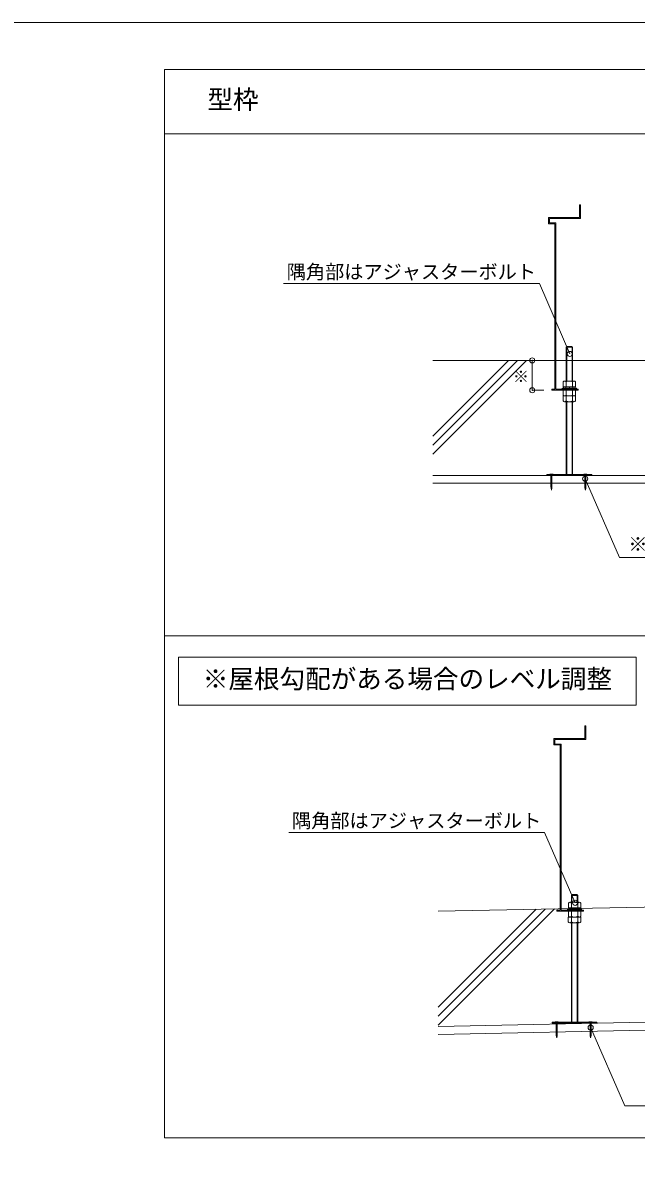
# Model space of a CAD drawing. Units: millimetres, scale not verified. Extents: x -1972 to 2028, y -1403 to 1357.
# Drawn here: x -60 to 901, y -414 to 1357 of the extents above; entities that cross this region are included whole.
import ezdxf
from ezdxf.enums import TextEntityAlignment as Align

# ---------------------------------------------------------------- set-up
doc = ezdxf.new("R2010")
doc.units = ezdxf.units.MM
doc.header["$LTSCALE"] = 10
doc.header["$PDMODE"] = 32
doc.header["$PDSIZE"] = 8
doc.linetypes.add('DASHED2', pattern=[3, 2, -1])
doc.layers.add('0-0', color=7, linetype='Continuous', lineweight=9)
doc.layers.add('1-0', color=4, linetype='Continuous', lineweight=9)
doc.styles.add('ＭＳ ゴシック', font='')
doc.styles.get('ＭＳ ゴシック').set_extended_font_data('MS Gothic')

msp = doc.modelspace()

# ---------------------------------------------------------------- hatches: boundary and pattern name
at = {"layer": '0-0'}
for points in [[(765.4, 650.78, 0.00578), (765.5, 650.72)], [(818.4, 650.78, 0.00578), (818.5, 650.72)], [(773.63, -205.5, 0.00578), (773.73, -205.56)], [(826.63, -205.5, 0.00578), (826.73, -205.56)]]:
    msp.add_hatch(color=256, dxfattribs=at).paths.add_polyline_path(points)

# ---------------------------------------------------------------- linework, layer by layer
for p, q in [((813.1, 1050.51), (813.1, 1072.01)), ((763.1, 1052.01), (763.1, 1042.01)), ((763.1, 1052.01), (811.6, 1052.01)), ((764.6, 1050.51), (764.6, 1043.51)), ((764.6, 1050.51), (786.1, 1050.51)), ((786.1, 1052.01), (786.1, 1050.51)), ((786.1, 1050.51), (798.1, 1050.51)), ((798.1, 1052.01), (798.1, 1050.51)), ((798.1, 1052.01), (808.1, 1052.01)), ((798.1, 1050.51), (813.1, 1050.51)), ((763.1, 1042.01), (773.1, 1042.01)), ((764.6, 1043.51), (774.6, 1043.51)), ((773.1, 1042.01), (773.1, 783.51)), ((774.6, 1043.51), (774.6, 783.51)), ((348.63, 948.69), (748.75, 948.69)), ((796.47, 838.76), (748.75, 948.69)), ((800.7, 849.11), (799.2, 850.61)), ((790.7, 849.11), (800.7, 849.11)), ((790.7, 849.11), (790.7, 796.31)), ((791.5, 849.91), (791.5, 796.31)), ((799.9, 796.31), (799.9, 849.91)), ((800.7, 796.31), (800.7, 849.11)), ((1573.46, 828.61), (582.14, 828.61)), ((700.76, 828.61), (582.14, 709.99)), ((714.78, 828.61), (582.14, 695.98)), ((728.8, 828.61), (582.14, 681.96)), ((737.62, 828.61), (737.62, 782.01)), ((737.62, 828.61), (755.81, 828.61)), ((737.62, 782.01), (755.81, 782.01)), ((768.1, 783.51), (773.1, 783.51)), ((768.1, 783.51), (768.1, 782.01)), ((768.1, 782.01), (809.7, 782.01)), ((784.7, 785.11), (806.7, 785.11)), ((784.7, 785.11), (784.7, 783.51)), ((806.7, 783.51), (784.7, 783.51)), ((785.88, 787.31), (785.88, 794.9)), ((805.51, 787.31), (785.88, 787.31)), ((805.51, 782.01), (785.88, 782.01)), ((785.88, 782.01), (785.88, 774.43)), ((805.51, 782.01), (785.88, 782.01)), ((786.65, 787.31), (795.7, 787.31)), ((786.65, 787.31), (786.65, 785.11)), ((786.65, 785.11), (795.5, 785.11)), ((795.46, 787.31), (786.76, 787.31)), ((794.32, 785.11), (786.76, 785.11)), ((803.06, 796.31), (788.33, 796.31)), ((790.15, 787.31), (790.15, 785.11)), ((790.45, 785.11), (790.45, 783.51)), ((790.79, 787.31), (790.79, 794.9)), ((790.79, 782.01), (790.79, 774.43)), ((795.7, 787.31), (795.5, 785.11)), ((795.89, 787.31), (795.7, 785.11)), ((795.7, 785.11), (804.75, 785.11)), ((795.89, 787.31), (804.75, 787.31)), ((805.16, 787.31), (797.6, 787.31)), ((800.6, 787.31), (800.6, 794.9)), ((800.6, 782.01), (800.6, 774.43)), ((800.95, 785.11), (800.95, 783.51)), ((801.25, 787.31), (801.25, 785.11)), ((804.75, 787.31), (804.75, 785.11)), ((805.51, 787.31), (805.51, 794.9)), ((805.51, 782.01), (805.51, 774.43)), ((806.7, 783.51), (806.7, 785.11)), ((805.42, 773.01), (785.79, 773.01)), ((785.79, 773.01), (785.79, 765.43)), ((805.42, 773.01), (785.79, 773.01)), ((790.7, 773.01), (790.7, 765.43)), ((790.7, 764.01), (790.7, 650.11)), ((791.5, 764.01), (791.5, 682.2)), ((799.9, 682.2), (799.9, 764.01)), ((800.51, 773.01), (800.51, 765.43)), ((800.7, 650.11), (800.7, 764.01)), ((805.42, 773.01), (805.42, 765.43)), ((791.5, 751.02), (791.5, 650.11)), ((799.9, 650.11), (799.9, 751.02)), ((1573.46, 648.61), (582.14, 648.61)), ((765.2, 650.31), (765.2, 650.61)), ((765.3, 650.21), (766.4, 650.21)), ((766.9, 649.71), (766.9, 631.17)), ((767.7, 650.8), (767.7, 625.8)), ((768.5, 649.71), (768.5, 631.17)), ((770.1, 650.21), (769, 650.21)), ((770.2, 650.31), (770.2, 650.61)), ((818.2, 650.31), (818.2, 650.61)), ((818.3, 650.21), (819.4, 650.21)), ((819.9, 649.71), (819.9, 631.17)), ((873.97, 520.6), (820.52, 643.65)), ((820.7, 650.8), (820.7, 625.8)), ((821.5, 649.71), (821.5, 631.17)), ((823.1, 650.21), (822, 650.21)), ((823.2, 650.31), (823.2, 650.61)), ((1573.46, 636.61), (582.14, 636.61)), ((767.05, 629.41), (767.7, 625.8)), ((768.34, 629.41), (767.7, 625.8)), ((820.05, 629.41), (820.7, 625.8)), ((821.34, 629.41), (820.7, 625.8)), ((873.97, 520.6), (1087.28, 520.6)), ((821.33, 235.86), (821.33, 257.36)), ((771.33, 237.36), (771.33, 227.36)), ((771.33, 237.36), (819.83, 237.36)), ((772.83, 235.86), (772.83, 228.86)), ((772.83, 235.86), (794.33, 235.86)), ((794.33, 237.36), (794.33, 235.86)), ((794.33, 235.86), (806.33, 235.86)), ((806.33, 237.36), (806.33, 235.86)), ((806.33, 237.36), (816.33, 237.36)), ((806.33, 235.86), (821.33, 235.86)), ((771.33, 227.36), (781.33, 227.36)), ((781.33, 227.36), (781.33, -31.14)), ((356.86, 90.57), (756.98, 90.57)), ((804.71, -19.37), (756.98, 90.57)), ((590.38, -32.64), (1581.7, -12.81)), ((798.93, -7.78), (808.93, -7.78)), ((798.93, -7.78), (798.93, -18.34)), ((799.73, -6.98), (799.73, -18.34)), ((808.93, -7.78), (807.43, -6.28)), ((808.13, -18.34), (808.13, -6.98)), ((808.93, -18.34), (808.93, -7.78)), ((772.22, -29), (590.38, -210.84)), ((757.91, -29.29), (590.38, -196.82)), ((743.61, -29.57), (590.38, -182.8)), ((776.33, -31.14), (781.33, -31.14)), ((776.33, -31.14), (776.33, -32.64)), ((776.33, -32.64), (817.93, -32.64)), ((792.93, -29.54), (814.93, -29.54)), ((792.93, -29.54), (792.93, -31.14)), ((814.93, -31.14), (792.93, -31.14)), ((794.12, -27.34), (794.12, -19.75)), ((813.75, -27.34), (794.12, -27.34)), ((813.75, -32.64), (794.12, -32.64)), ((794.12, -32.64), (794.12, -40.22)), ((813.75, -32.64), (794.12, -32.64)), ((794.88, -27.34), (803.93, -27.34)), ((794.88, -27.34), (794.88, -29.54)), ((794.88, -29.54), (803.74, -29.54)), ((803.69, -27.34), (795, -27.34)), ((802.55, -29.54), (795, -29.54)), ((811.29, -18.34), (796.57, -18.34)), ((798.38, -27.34), (798.38, -29.54)), ((798.68, -29.54), (798.68, -31.14)), ((799.02, -27.34), (799.02, -19.75)), ((799.02, -32.64), (799.02, -40.22)), ((803.93, -27.34), (803.74, -29.54)), ((804.13, -27.34), (803.93, -29.54)), ((803.93, -29.54), (812.98, -29.54)), ((804.13, -27.34), (812.98, -27.34)), ((813.4, -27.34), (805.84, -27.34)), ((808.84, -27.34), (808.84, -19.75)), ((808.84, -32.64), (808.84, -40.22)), ((809.18, -29.54), (809.18, -31.14)), ((809.48, -27.34), (809.48, -29.54)), ((812.98, -27.34), (812.98, -29.54)), ((813.75, -27.34), (813.75, -19.75)), ((813.75, -32.64), (813.75, -40.22)), ((814.93, -31.14), (814.93, -29.54)), ((813.65, -41.64), (794.02, -41.64)), ((794.02, -41.64), (794.02, -49.22)), ((796.57, -41.64), (811.29, -41.64)), ((811.29, -41.64), (796.57, -41.64)), ((798.93, -41.64), (798.93, -49.22)), ((798.93, -50.64), (798.93, -206.17)), ((799.73, -50.64), (799.73, -206.17)), ((808.13, -206.17), (808.13, -50.64)), ((808.75, -41.64), (808.75, -49.22)), ((808.93, -206.17), (808.93, -50.64)), ((813.65, -41.64), (813.65, -49.22)), ((590.38, -212.64), (1581.7, -192.81)), ((590.38, -225.14), (1581.7, -205.31)), ((768.93, -206.17), (838.93, -206.17)), ((773.43, -205.97), (773.43, -205.67)), ((773.53, -206.07), (774.63, -206.07)), ((775.13, -206.57), (775.13, -225.11)), ((775.93, -205.48), (775.93, -230.48)), ((776.73, -206.57), (776.73, -225.11)), ((778.33, -206.07), (777.23, -206.07)), ((778.43, -205.97), (778.43, -205.67)), ((826.43, -205.97), (826.43, -205.67)), ((826.53, -206.07), (827.63, -206.07)), ((828.13, -206.57), (828.13, -225.11)), ((828.93, -205.48), (828.93, -230.48)), ((829.73, -206.57), (829.73, -225.11)), ((831.33, -206.07), (830.23, -206.07)), ((831.43, -205.97), (831.43, -205.67)), ((775.29, -226.87), (775.93, -230.48)), ((776.58, -226.87), (775.93, -230.48)), ((828.29, -226.87), (828.93, -230.48)), ((829.58, -226.87), (828.93, -230.48)), ((882.4, -337.01), (828.95, -213.96)), ((882.4, -337.01), (1095.71, -337.01))]:
    msp.add_line(p, q, dxfattribs=at)
at = {"layer": '0-0', "linetype": 'DASHED2'}
for p, q in [((789.7, 783.51), (789.7, 782.01)), ((801.7, 783.51), (801.7, 782.01)), ((765.2, 648.61), (765.2, 650.11)), ((770.2, 648.61), (770.2, 650.11)), ((818.2, 648.61), (818.2, 650.11)), ((823.2, 648.61), (823.2, 650.11)), ((797.93, -31.14), (797.93, -32.64)), ((809.93, -31.14), (809.93, -32.64)), ((773.43, -207.67), (773.43, -206.17)), ((778.43, -207.67), (778.43, -206.17)), ((826.43, -207.67), (826.43, -206.17)), ((831.43, -207.67), (831.43, -206.17))]:
    msp.add_line(p, q, dxfattribs=at)
at = {"layer": '0-0'}
for points in [[(2027.64, -1403.31), (2027.64, 1356.69), (-1972.36, 1356.69), (-1972.36, -1403.31)], [(811.6, 1052.01), (811.6, 1072.01), (813.1, 1072.01)], [(799.2, 850.61), (792.2, 850.61), (790.7, 849.11)], [(774.6, 783.51), (809.7, 783.51), (809.7, 782.01)], [(802.96, 764.01), (788.24, 764.01), (802.96, 764.01)], [(803.06, 773.01), (788.33, 773.01), (803.06, 773.01)], [(819.83, 237.36), (819.83, 257.36), (821.33, 257.36)], [(772.83, 228.86), (782.83, 228.86), (782.83, -31.14)], [(807.43, -6.28), (800.43, -6.28), (798.93, -7.78)], [(782.83, -31.14), (817.93, -31.14), (817.93, -32.64)], [(811.2, -50.64), (796.48, -50.64), (811.2, -50.64)], [(811.29, -41.64), (796.57, -41.64), (811.29, -41.64)], [(838.93, -206.17), (838.93, -207.67), (768.93, -207.67), (768.93, -206.17)]]:
    msp.add_lwpolyline(points, dxfattribs=at)
for points in [[(760.7, 650.11), (830.7, 650.11), (830.7, 648.61), (760.7, 648.61)], [(184.07, 364.89), (900.45, 364.89), (900.45, 289.62), (184.07, 289.62)]]:
    msp.add_lwpolyline(points, close=True, dxfattribs=at)
for centre in [(796.47, 838.76), (820.52, 643.65), (804.71, -19.37), (829.01, -214.51)]:
    msp.add_circle(centre, 4.01, dxfattribs=at)
for centre, radius, start, end in [((788.33, 793.48), 2.83, 29.99985, 149.99985), ((795.7, 787.1), 9.21, 57.79585, 122.2043), ((803.06, 793.48), 2.83, 29.99985, 149.99985), ((788.24, 766.85), 2.83, 210.00015, 270), ((788.24, 766.85), 2.83, 210.00015, 270), ((788.33, 775.85), 2.83, 210.00015, 270), ((788.33, 775.85), 2.83, 210.00015, 270), ((788.24, 766.85), 2.83, 270, 330.00015), ((788.33, 775.85), 2.83, 270, 330.00015), ((795.6, 773.22), 9.21, 237.7957, 302.20415), ((795.7, 782.22), 9.21, 237.7957, 302.20415), ((802.96, 766.85), 2.83, 210.00015, 270), ((803.06, 775.85), 2.83, 210.00015, 270), ((802.96, 766.85), 2.83, 270, 330.00015), ((802.96, 766.85), 2.83, 270, 330.00015), ((803.06, 775.85), 2.83, 270, 330.00015), ((803.06, 775.85), 2.83, 270, 330.00015), ((765.3, 650.61), 0.1, 94.41173, 180), ((765.3, 650.31), 0.1, 180, 270), ((767.7, 619.5), 31.3, 94.02558, 94.41173), ((767.9, 655.11), 5, 240, 241.32548), ((767.7, 619.5), 31.3, 85.58827, 94.02558), ((767.9, 655.11), 5, 241.32548, 297.1039), ((766.4, 649.71), 0.5, 58.0888, 90), ((766.4, 649.71), 0.5, 28.70467, 58.0888), ((766.4, 649.71), 0.5, 0, 28.70467), ((769, 649.71), 0.5, 90, 180), ((770.1, 650.31), 0.1, 270, 0), ((770.1, 650.61), 0.1, 32.32921, 85.58827), ((770.1, 650.61), 0.1, 0, 32.32921), ((767.9, 655.11), 5, 297.16338, 297.2146), ((767.9, 655.11), 5, 297.1039, 297.16338), ((767.9, 655.11), 5, 297.2146, 297.43599), ((818.3, 650.61), 0.1, 94.41173, 180), ((818.3, 650.31), 0.1, 180, 270), ((820.7, 619.5), 31.3, 94.02558, 94.41173), ((820.9, 655.11), 5, 240, 241.32548), ((820.7, 619.5), 31.3, 85.58827, 94.02558), ((820.9, 655.11), 5, 241.32548, 297.1039), ((819.4, 649.71), 0.5, 58.0888, 90), ((819.4, 649.71), 0.5, 28.70467, 58.0888), ((819.4, 649.71), 0.5, 0, 28.70467), ((822, 649.71), 0.5, 90, 180), ((823.1, 650.31), 0.1, 270, 0), ((823.1, 650.61), 0.1, 32.32921, 85.58827), ((823.1, 650.61), 0.1, 0, 32.32921), ((820.9, 655.11), 5, 297.16338, 297.2146), ((820.9, 655.11), 5, 297.1039, 297.16338), ((820.9, 655.11), 5, 297.2146, 297.43599), ((776.9, 631.17), 10, 180, 190.11649), ((758.5, 631.17), 10, 349.88351, 360), ((829.9, 631.17), 10, 180, 190.11649), ((811.5, 631.17), 10, 349.88351, 360), ((796.57, -21.17), 2.83, 29.99985, 149.99985), ((803.93, -27.55), 9.21, 57.79585, 122.2043), ((811.29, -21.17), 2.83, 29.99985, 149.99985), ((796.48, -47.8), 2.83, 210.00015, 270), ((796.48, -47.8), 2.83, 210.00015, 270), ((796.57, -38.8), 2.83, 210.00015, 270), ((796.57, -38.8), 2.83, 210.00015, 270), ((796.48, -47.8), 2.83, 270, 330.00015), ((796.57, -38.8), 2.83, 270, 330.00015), ((803.84, -41.43), 9.21, 237.7957, 302.20415), ((803.93, -32.43), 9.21, 237.7957, 302.20415), ((811.2, -47.8), 2.83, 210.00015, 270), ((811.29, -38.8), 2.83, 210.00015, 270), ((811.2, -47.8), 2.83, 270, 330.00015), ((811.2, -47.8), 2.83, 270, 330.00015), ((811.29, -38.8), 2.83, 270, 330.00015), ((811.29, -38.8), 2.83, 270, 330.00015), ((773.53, -205.67), 0.1, 94.41173, 180), ((773.53, -205.97), 0.1, 180, 270), ((775.93, -236.78), 31.3, 94.02558, 94.41173), ((776.13, -201.17), 5, 240, 241.32548), ((775.93, -236.78), 31.3, 85.58827, 94.02558), ((776.13, -201.17), 5, 241.32548, 297.1039), ((774.63, -206.57), 0.5, 58.0888, 90), ((774.63, -206.57), 0.5, 28.70467, 58.0888), ((774.63, -206.57), 0.5, 0, 28.70467), ((777.23, -206.57), 0.5, 90, 180), ((778.33, -205.97), 0.1, 270, 0), ((778.33, -205.67), 0.1, 32.32921, 85.58827), ((778.33, -205.67), 0.1, 0, 32.32921), ((776.13, -201.17), 5, 297.16338, 297.2146), ((776.13, -201.17), 5, 297.1039, 297.16338), ((776.13, -201.17), 5, 297.2146, 297.43599), ((826.53, -205.67), 0.1, 94.41173, 180), ((826.53, -205.97), 0.1, 180, 270), ((828.93, -236.78), 31.3, 94.02558, 94.41173), ((829.13, -201.17), 5, 240, 241.32548), ((828.93, -236.78), 31.3, 85.58827, 94.02558), ((829.13, -201.17), 5, 241.32548, 297.1039), ((827.63, -206.57), 0.5, 58.0888, 90), ((827.63, -206.57), 0.5, 28.70467, 58.0888), ((827.63, -206.57), 0.5, 0, 28.70467), ((830.23, -206.57), 0.5, 90, 180), ((831.33, -205.97), 0.1, 270, 0), ((831.33, -205.67), 0.1, 32.32921, 85.58827), ((831.33, -205.67), 0.1, 0, 32.32921), ((829.13, -201.17), 5, 297.16338, 297.2146), ((829.13, -201.17), 5, 297.1039, 297.16338), ((829.13, -201.17), 5, 297.2146, 297.43599), ((785.13, -225.11), 10, 180, 190.11649), ((766.73, -225.11), 10, 349.88351, 360), ((838.13, -225.11), 10, 180, 190.11649), ((819.73, -225.11), 10, 349.88351, 360)]:
    msp.add_arc(centre, radius, start, end, dxfattribs=at)
for p in [(737.62, 828.61), (737.62, 782.01)]:
    msp.add_point(p, dxfattribs=at)
at = {"layer": '1-0'}
for p, q in [((162.54, 1283.58), (1907.86, 1283.58)), ((162.54, 1182.7), (162.54, -386.63)), ((162.54, 398.03), (1907.86, 398.03)), ((162.54, -386.63), (1907.86, -386.63))]:
    msp.add_line(p, q, dxfattribs=at)
msp.add_lwpolyline([(162.54, 1283.58), (162.54, 1182.7), (1907.86, 1182.7)], dxfattribs=at)

# ---------------------------------------------------------------- texts
at = {"layer": '0-0', "style": 'ＭＳ ゴシック'}
for s, height, p in [('型枠', 29.33, (229.52, 1213.14)), ('隅角部はアジャスターボルト', 21.99, (353.6, 949.53)), ('※仮止めで可', 21.99, (887.95, 523.73)), ('※屋根勾配がある場合のレベル調整', 29.33, (222.26, 307.26)), ('隅角部はアジャスターボルト', 21.99, (361.84, 91.41))]:
    msp.add_text(s, height=height, dxfattribs=at).set_placement(p, align=Align.BOTTOM_LEFT)
msp.add_text('※', height=18.33, rotation=90, dxfattribs=at).set_placement((734.92, 791.25), align=Align.BOTTOM_LEFT)

doc.saveas('drawing.dxf')
